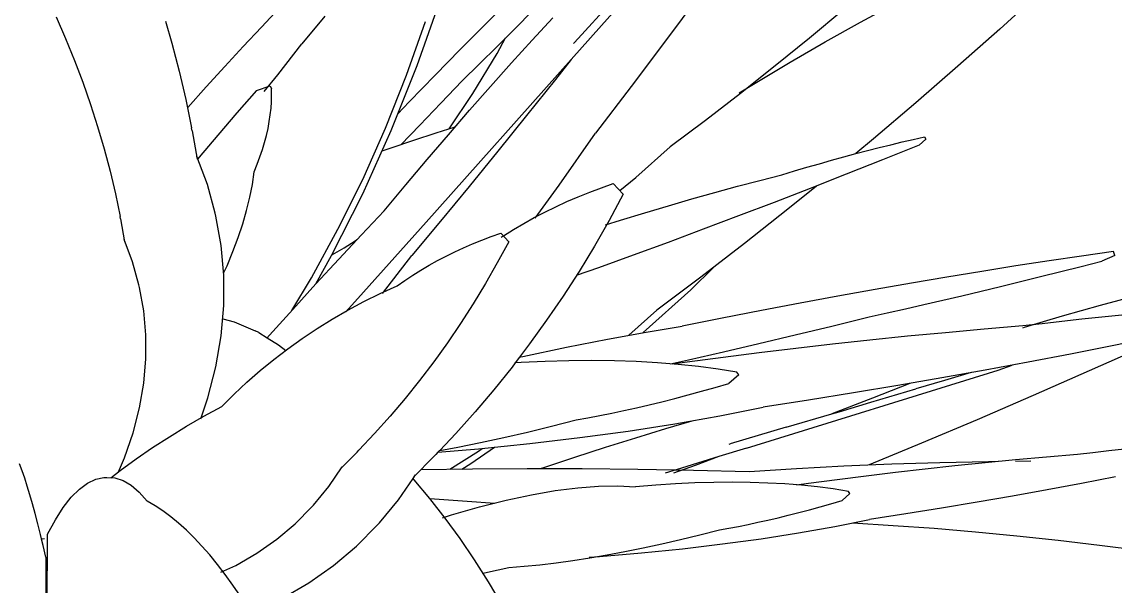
# Model space of a CAD drawing. Header units: metres. Extents: x 244.4 to 340.3, y -4.1 to 64.3.
# Drawn here: x 245.3468 to 245.7401, y 40.8718 to 41.0747 of the extents above; entities that cross this region are included whole.
import ezdxf

# ---------------------------------------------------------------- set-up
doc = ezdxf.new("R2010")
doc.units = ezdxf.units.M
doc.layers.add('Edges', color=7, linetype='Continuous')

msp = doc.modelspace()

# ---------------------------------------------------------------- linework, layer by layer
at = {"layer": 'Edges'}
for p, q in [((245.5514, 41.06897), (245.61429, 41.13984)), ((245.59151, 41.08563), (245.57873, 41.06844)), ((245.71344, 41.08568), (245.69855, 41.07213)), ((245.433, 41.07287), (245.43952, 41.07976)), ((245.48902, 41.05907), (245.49737, 41.08296)), ((245.51322, 41.0736), (245.52166, 41.0819)), ((245.55967, 41.08275), (245.54558, 41.06728)), ((245.64847, 41.07465), (245.66123, 41.08151)), ((245.35917, 41.07649), (245.36258, 41.06872)), ((245.45575, 41.07675), (245.44754, 41.06689)), ((245.52413, 41.07229), (245.53058, 41.07879)), ((245.53039, 41.06817), (245.53779, 41.07621)), ((245.64244, 41.07913), (245.63014, 41.06892)), ((245.39847, 41.07501), (245.40079, 41.06703)), ((245.42644, 41.06585), (245.433, 41.07287)), ((245.48519, 41.05551), (245.49203, 41.07489)), ((245.50449, 41.06483), (245.51322, 41.0736)), ((245.51775, 41.06592), (245.52413, 41.07229)), ((245.63577, 41.06756), (245.64847, 41.07465)), ((245.69855, 41.07213), (245.68354, 41.05878)), ((245.36258, 41.06872), (245.36579, 41.06088)), ((245.51776, 41.06337), (245.52082, 41.06899)), ((245.52294, 41.05995), (245.53039, 41.06817)), ((245.5514, 41.06897), (245.54444, 41.06115)), ((245.57873, 41.06844), (245.56595, 41.05148)), ((245.63014, 41.06892), (245.61775, 41.05887)), ((245.40079, 41.06703), (245.40344, 41.05695)), ((245.41983, 41.05868), (245.42644, 41.06585)), ((245.43886, 41.05574), (245.44754, 41.06689)), ((245.49546, 41.05561), (245.50449, 41.06483)), ((245.51146, 41.05967), (245.51775, 41.06592)), ((245.54529, 41.06696), (245.54558, 41.06728)), ((245.62315, 41.06025), (245.63577, 41.06756)), ((245.36579, 41.06088), (245.36878, 41.053)), ((245.49229, 41.0027), (245.54444, 41.06115)), ((245.50904, 41.04896), (245.51776, 41.06337)), ((245.51543, 41.05154), (245.52294, 41.05995)), ((245.54444, 41.06115), (245.5388, 41.05403)), ((245.61059, 41.05272), (245.62315, 41.06025)), ((245.40344, 41.05695), (245.40581, 41.04682)), ((245.41318, 41.05138), (245.41983, 41.05868)), ((245.47971, 41.03569), (245.48902, 41.05907)), ((245.50525, 41.05356), (245.51146, 41.05967)), ((245.61775, 41.05887), (245.60526, 41.04899)), ((245.68354, 41.05878), (245.66841, 41.04562)), ((245.36878, 41.053), (245.37155, 41.04507)), ((245.434, 41.0497), (245.43886, 41.05574)), ((245.47765, 41.03656), (245.48519, 41.05551)), ((245.48618, 41.04596), (245.49546, 41.05561)), ((245.49756, 41.04553), (245.50525, 41.05356)), ((245.5388, 41.05403), (245.52839, 41.04102)), ((245.60489, 41.04918), (245.61059, 41.05272)), ((245.40648, 41.04393), (245.41318, 41.05138)), ((245.43129, 41.05003), (245.42417, 41.04199)), ((245.43129, 41.05003), (245.43616, 41.05172)), ((245.43616, 41.05172), (245.43662, 41.05061)), ((245.43667, 41.04834), (245.43662, 41.05061)), ((245.43662, 41.04603), (245.43667, 41.04834)), ((245.50051, 41.03622), (245.50904, 41.04896)), ((245.50787, 41.04294), (245.51543, 41.05154)), ((245.56595, 41.05148), (245.55315, 41.03475)), ((245.60526, 41.04899), (245.5927, 41.03927)), ((245.37155, 41.04507), (245.3741, 41.03709)), ((245.40581, 41.04682), (245.4064, 41.04384)), ((245.43646, 41.04368), (245.43662, 41.04603)), ((245.48208, 41.04163), (245.48618, 41.04596)), ((245.48994, 41.03761), (245.49756, 41.04553)), ((245.66841, 41.04562), (245.65316, 41.03267)), ((245.4064, 41.04384), (245.40648, 41.04393)), ((245.4064, 41.04384), (245.40791, 41.03663)), ((245.42417, 41.04199), (245.41729, 41.03401)), ((245.43584, 41.03887), (245.4362, 41.04129)), ((245.4362, 41.04129), (245.43646, 41.04368)), ((245.50026, 41.03416), (245.50787, 41.04294)), ((245.52839, 41.04102), (245.51801, 41.02817)), ((245.3741, 41.03709), (245.37644, 41.02907)), ((245.40811, 41.03557), (245.40791, 41.03663)), ((245.4348, 41.0339), (245.43537, 41.03641)), ((245.43537, 41.03641), (245.43584, 41.03887)), ((245.46943, 41.01809), (245.47765, 41.03656)), ((245.48312, 41.03055), (245.48994, 41.03761)), ((245.50261, 41.03687), (245.49572, 41.03473)), ((245.5927, 41.03927), (245.58005, 41.02973)), ((245.40811, 41.03557), (245.40994, 41.02533)), ((245.41729, 41.03401), (245.41066, 41.02609)), ((245.43413, 41.03137), (245.4348, 41.0339)), ((245.46945, 41.01288), (245.47971, 41.03569)), ((245.49572, 41.03473), (245.4877, 41.03211)), ((245.4926, 41.02521), (245.50026, 41.03416)), ((245.54008, 41.01596), (245.55315, 41.03475)), ((245.65316, 41.03267), (245.64677, 41.02736)), ((245.66343, 41.03154), (245.66747, 41.03247)), ((245.66747, 41.03247), (245.67145, 41.03336)), ((245.66961, 41.03041), (245.67193, 41.03252)), ((245.67145, 41.03336), (245.67193, 41.03252)), ((245.37644, 41.02907), (245.37856, 41.02099)), ((245.43248, 41.02618), (245.43335, 41.02879)), ((245.43335, 41.02879), (245.43413, 41.03137)), ((245.47987, 41.02944), (245.47633, 41.02818)), ((245.4877, 41.03211), (245.47987, 41.02944)), ((245.56765, 41.01872), (245.58005, 41.02973)), ((245.64677, 41.02736), (245.651, 41.02847)), ((245.651, 41.02847), (245.6552, 41.02954)), ((245.6552, 41.02954), (245.65934, 41.03056)), ((245.66961, 41.03041), (245.65644, 41.02512)), ((245.65934, 41.03056), (245.66343, 41.03154)), ((245.41355, 41.01625), (245.40976, 41.02636)), ((245.41066, 41.02609), (245.41011, 41.02542)), ((245.4315, 41.02353), (245.43248, 41.02618)), ((245.48489, 41.01607), (245.4926, 41.02521)), ((245.51801, 41.02817), (245.50768, 41.0155)), ((245.63367, 41.02373), (245.63808, 41.02498)), ((245.63808, 41.02498), (245.64244, 41.02619)), ((245.64244, 41.02619), (245.64677, 41.02736)), ((245.65644, 41.02512), (245.64335, 41.01992)), ((245.37856, 41.02099), (245.38046, 41.01288)), ((245.42975, 41.01628), (245.43042, 41.02085)), ((245.43042, 41.02085), (245.4315, 41.02353)), ((245.62014, 41.01971), (245.6247, 41.0211)), ((245.6247, 41.0211), (245.62921, 41.02244)), ((245.62921, 41.02244), (245.63367, 41.02373)), ((245.46054, 41.00012), (245.46943, 41.01809)), ((245.56192, 41.01403), (245.56765, 41.01872)), ((245.6042, 41.01559), (245.61223, 41.0177)), ((245.61223, 41.0177), (245.62014, 41.01971)), ((245.64335, 41.01992), (245.63035, 41.01482)), ((245.38046, 41.01288), (245.38215, 41.00472)), ((245.41642, 41.00589), (245.41355, 41.01625)), ((245.42884, 41.01163), (245.42975, 41.01628)), ((245.45826, 40.99067), (245.46945, 41.01288)), ((245.47713, 41.00676), (245.48489, 41.01607)), ((245.50768, 41.0155), (245.49739, 41.00302)), ((245.53144, 41.00411), (245.54008, 41.01596)), ((245.54695, 41.01185), (245.55108, 41.01352)), ((245.55108, 41.01352), (245.55527, 41.0151)), ((245.55527, 41.0151), (245.55954, 41.0166)), ((245.56312, 41.01273), (245.55804, 41.0033)), ((245.56312, 41.01273), (245.55954, 41.0166)), ((245.58776, 41.01103), (245.59604, 41.01336)), ((245.59604, 41.01336), (245.6042, 41.01559)), ((245.63035, 41.01482), (245.61744, 41.00982)), ((245.6326, 41.0157), (245.62233, 41.00737)), ((245.42768, 41.00688), (245.42884, 41.01163)), ((245.5389, 41.00826), (245.54289, 41.01009)), ((245.54289, 41.01009), (245.54695, 41.01185)), ((245.57936, 41.00859), (245.58776, 41.01103)), ((245.61744, 41.00982), (245.60462, 41.00492)), ((245.41662, 41.00483), (245.41642, 41.00589)), ((245.41853, 40.99429), (245.41662, 41.00483)), ((245.42628, 41.00205), (245.42768, 41.00688)), ((245.46899, 40.99817), (245.47713, 41.00676)), ((245.53114, 41.00433), (245.53499, 41.00633)), ((245.53499, 41.00633), (245.5389, 41.00826)), ((245.56221, 41.0034), (245.57085, 41.00605)), ((245.57085, 41.00605), (245.57936, 41.00859)), ((245.60462, 41.00492), (245.59189, 41.00012)), ((245.62233, 41.00737), (245.60675, 40.99504)), ((245.3823, 41.00387), (245.38215, 41.00472)), ((245.3823, 41.00387), (245.38377, 40.99567)), ((245.42464, 40.99713), (245.42628, 41.00205)), ((245.49229, 41.0027), (245.46976, 40.97755)), ((245.49739, 41.00302), (245.48714, 40.99071)), ((245.52367, 41.00007), (245.52737, 41.00224)), ((245.52737, 41.00224), (245.53114, 41.00433)), ((245.55804, 41.0033), (245.55274, 40.99405)), ((245.5568, 41.0017), (245.56221, 41.0034)), ((245.42276, 40.99213), (245.42464, 40.99713)), ((245.451, 40.9827), (245.46054, 41.00012)), ((245.4608, 40.9894), (245.46899, 40.99817)), ((245.51228, 40.99622), (245.51564, 40.99749)), ((245.51564, 40.99749), (245.51906, 40.99869)), ((245.52193, 40.99558), (245.51906, 40.99869)), ((245.5192, 40.99726), (245.51993, 40.99774)), ((245.51993, 40.99774), (245.52004, 40.99782)), ((245.52004, 40.99782), (245.52367, 41.00007)), ((245.59189, 41.00012), (245.57926, 40.99542)), ((245.38666, 40.98839), (245.38362, 40.99649)), ((245.41949, 40.98358), (245.41853, 40.99429)), ((245.45859, 40.99101), (245.46276, 40.99348)), ((245.46276, 40.99348), (245.46672, 40.99599)), ((245.46672, 40.99599), (245.46736, 40.99642)), ((245.50253, 40.992), (245.50572, 40.99348)), ((245.50572, 40.99348), (245.50897, 40.99488)), ((245.50897, 40.99488), (245.51228, 40.99622)), ((245.52193, 40.99558), (245.51785, 40.98803)), ((245.55274, 40.99405), (245.54723, 40.98499)), ((245.57926, 40.99542), (245.56672, 40.99082)), ((245.60675, 40.99504), (245.59106, 40.98291)), ((245.42063, 40.98704), (245.42276, 40.99213)), ((245.45255, 40.98046), (245.45826, 40.99067)), ((245.45255, 40.98046), (245.4608, 40.9894)), ((245.45837, 40.99088), (245.45859, 40.99101)), ((245.47654, 40.97709), (245.48714, 40.99071)), ((245.49631, 40.98886), (245.49939, 40.99046)), ((245.49939, 40.99046), (245.50253, 40.992)), ((245.56672, 40.99082), (245.55428, 40.98632)), ((245.72801, 40.99052), (245.71632, 40.98879)), ((245.73941, 40.99213), (245.72801, 40.99052)), ((245.73991, 40.99069), (245.73532, 40.98866)), ((245.73991, 40.99069), (245.73941, 40.99213)), ((245.38896, 40.9801), (245.38666, 40.98839)), ((245.41942, 40.9844), (245.42063, 40.98704)), ((245.48742, 40.98364), (245.49033, 40.98545)), ((245.49033, 40.98545), (245.49329, 40.98719)), ((245.49329, 40.98719), (245.49631, 40.98886)), ((245.51785, 40.98803), (245.51361, 40.98063)), ((245.55428, 40.98632), (245.54625, 40.98346)), ((245.58744, 40.97841), (245.59567, 40.98648)), ((245.70435, 40.98695), (245.69211, 40.985)), ((245.71632, 40.98879), (245.70435, 40.98695)), ((245.72049, 40.98491), (245.72786, 40.98677)), ((245.72786, 40.98677), (245.73532, 40.98866)), ((245.41949, 40.97272), (245.41949, 40.98358)), ((245.44392, 40.97097), (245.451, 40.9827)), ((245.48179, 40.97984), (245.48458, 40.98177)), ((245.48458, 40.98177), (245.48742, 40.98364)), ((245.54723, 40.98499), (245.54152, 40.97611)), ((245.59106, 40.98291), (245.57527, 40.97099)), ((245.67958, 40.98293), (245.66678, 40.98075)), ((245.69211, 40.985), (245.67958, 40.98293)), ((245.69888, 40.97959), (245.70599, 40.98132)), ((245.70599, 40.98132), (245.7132, 40.9831)), ((245.7132, 40.9831), (245.72049, 40.98491)), ((245.38912, 40.97925), (245.38896, 40.9801)), ((245.39065, 40.9708), (245.38912, 40.97925)), ((245.44424, 40.97133), (245.45255, 40.98046)), ((245.46339, 40.97039), (245.46976, 40.97755)), ((245.47576, 40.97707), (245.48179, 40.97984)), ((245.51361, 40.98063), (245.5092, 40.97337)), ((245.57027, 40.96296), (245.58744, 40.97841)), ((245.65371, 40.97846), (245.64037, 40.97605)), ((245.66678, 40.98075), (245.65371, 40.97846)), ((245.68491, 40.97625), (245.69185, 40.9779)), ((245.69185, 40.9779), (245.69888, 40.97959)), ((245.46411, 40.97107), (245.46987, 40.97415)), ((245.46987, 40.97415), (245.47576, 40.97707)), ((245.5092, 40.97337), (245.50462, 40.96625)), ((245.54152, 40.97611), (245.53559, 40.96741)), ((245.62676, 40.97353), (245.61288, 40.9709)), ((245.64037, 40.97605), (245.62676, 40.97353)), ((245.6713, 40.97307), (245.67806, 40.97463)), ((245.67806, 40.97463), (245.68491, 40.97625)), ((245.73475, 40.9728), (245.74818, 40.97645)), ((245.39142, 40.96222), (245.39065, 40.9708)), ((245.41853, 40.96175), (245.41949, 40.97272)), ((245.43589, 40.96204), (245.44424, 40.97133)), ((245.4585, 40.96783), (245.46388, 40.97094)), ((245.46388, 40.97094), (245.46411, 40.97107)), ((245.56516, 40.96203), (245.57527, 40.97099)), ((245.61288, 40.9709), (245.59874, 40.96816)), ((245.6516, 40.96861), (245.65807, 40.97005)), ((245.65807, 40.97005), (245.66464, 40.97154)), ((245.66464, 40.97154), (245.6713, 40.97307)), ((245.72117, 40.96895), (245.73475, 40.9728)), ((245.41907, 40.96792), (245.42316, 40.96682)), ((245.42316, 40.96682), (245.43076, 40.96357)), ((245.45302, 40.96444), (245.4585, 40.96783)), ((245.50462, 40.96625), (245.49988, 40.95928)), ((245.53559, 40.96741), (245.52947, 40.95889)), ((245.59874, 40.96816), (245.58435, 40.96531)), ((245.63818, 40.96534), (245.6516, 40.96861)), ((245.70686, 40.96547), (245.71386, 40.9663)), ((245.70744, 40.96489), (245.72117, 40.96895)), ((245.71386, 40.9663), (245.72092, 40.9671)), ((245.72092, 40.9671), (245.72804, 40.96787)), ((245.72804, 40.96787), (245.73522, 40.96861)), ((245.73522, 40.96861), (245.74245, 40.96932)), ((245.39142, 40.95353), (245.39142, 40.96222)), ((245.41662, 40.95068), (245.41853, 40.96175)), ((245.43209, 40.96297), (245.43076, 40.96357)), ((245.43209, 40.96297), (245.43509, 40.96114)), ((245.43496, 40.961), (245.43589, 40.96204)), ((245.44768, 40.96089), (245.45302, 40.96444)), ((245.55751, 40.96063), (245.5714, 40.96317)), ((245.5714, 40.96317), (245.58435, 40.96531)), ((245.61196, 40.95908), (245.62496, 40.96216)), ((245.62496, 40.96216), (245.63818, 40.96534)), ((245.65186, 40.96038), (245.66542, 40.96176)), ((245.66542, 40.96176), (245.6791, 40.96306)), ((245.6791, 40.96306), (245.69292, 40.9643)), ((245.69292, 40.9643), (245.70686, 40.96547)), ((245.70681, 40.9647), (245.70744, 40.96489)), ((245.43509, 40.96114), (245.43919, 40.95863)), ((245.43919, 40.95863), (245.44179, 40.9565)), ((245.44249, 40.95719), (245.44768, 40.96089)), ((245.49988, 40.95928), (245.49497, 40.95246)), ((245.52947, 40.95889), (245.52585, 40.95414)), ((245.527, 40.95439), (245.5427, 40.9577)), ((245.5427, 40.9577), (245.55751, 40.96063)), ((245.59917, 40.9561), (245.61196, 40.95908)), ((245.62516, 40.95742), (245.63844, 40.95893)), ((245.63844, 40.95893), (245.65186, 40.96038)), ((245.73904, 40.95827), (245.72399, 40.95527)), ((245.75105, 40.95819), (245.73074, 40.94916)), ((245.75391, 40.96133), (245.73904, 40.95827)), ((245.43744, 40.95333), (245.44249, 40.95719)), ((245.52585, 40.95414), (245.52427, 40.95206)), ((245.52565, 40.95409), (245.527, 40.95439)), ((245.58618, 40.95247), (245.59903, 40.95419)), ((245.58661, 40.95322), (245.59917, 40.9561)), ((245.59903, 40.95419), (245.61202, 40.95584)), ((245.61202, 40.95584), (245.62516, 40.95742)), ((245.72399, 40.95527), (245.70874, 40.95233)), ((245.39065, 40.94474), (245.39142, 40.95353)), ((245.41376, 40.93953), (245.41662, 40.95068)), ((245.43253, 40.94932), (245.43744, 40.95333)), ((245.49497, 40.95246), (245.4899, 40.94579)), ((245.52314, 40.95057), (245.5166, 40.94243)), ((245.52427, 40.95206), (245.52314, 40.95057)), ((245.5264, 40.95219), (245.52409, 40.95205)), ((245.53509, 40.95259), (245.5264, 40.95219)), ((245.54359, 40.95283), (245.53509, 40.95259)), ((245.55187, 40.9529), (245.54359, 40.95283)), ((245.55996, 40.9528), (245.55187, 40.9529)), ((245.56783, 40.95255), (245.55996, 40.9528)), ((245.5755, 40.95212), (245.56783, 40.95255)), ((245.58295, 40.95154), (245.5755, 40.95212)), ((245.58013, 40.95176), (245.58661, 40.95322)), ((245.58077, 40.95171), (245.58618, 40.95247)), ((245.5902, 40.95079), (245.58295, 40.95154)), ((245.59723, 40.94987), (245.5902, 40.95079)), ((245.60405, 40.94879), (245.59723, 40.94987)), ((245.70874, 40.95233), (245.6933, 40.94946)), ((245.69801, 40.94948), (245.70302, 40.95122)), ((245.70301, 40.95127), (245.70302, 40.95122)), ((245.42778, 40.94516), (245.43253, 40.94932)), ((245.60473, 40.94779), (245.60117, 40.94469)), ((245.60473, 40.94779), (245.60405, 40.94879)), ((245.60751, 40.92144), (245.69801, 40.94948)), ((245.67769, 40.94666), (245.66189, 40.94393)), ((245.6933, 40.94946), (245.67769, 40.94666)), ((245.68831, 40.94857), (245.67873, 40.94577)), ((245.73074, 40.94916), (245.71053, 40.94031)), ((245.38912, 40.93587), (245.39065, 40.94474)), ((245.42317, 40.94084), (245.42778, 40.94516)), ((245.4899, 40.94579), (245.48467, 40.93928)), ((245.5166, 40.94243), (245.50987, 40.93448)), ((245.59132, 40.94186), (245.59621, 40.94324)), ((245.59621, 40.94324), (245.60117, 40.94469)), ((245.66189, 40.94393), (245.64591, 40.94126)), ((245.65213, 40.93791), (245.66842, 40.94274)), ((245.66618, 40.94467), (245.65278, 40.93941)), ((245.67873, 40.94577), (245.66842, 40.94274)), ((245.41131, 40.93233), (245.41376, 40.93953)), ((245.41871, 40.93638), (245.42317, 40.94084)), ((245.48467, 40.93928), (245.47927, 40.93291)), ((245.57243, 40.93697), (245.57705, 40.93809)), ((245.57705, 40.93809), (245.58174, 40.93929)), ((245.58174, 40.93929), (245.58649, 40.94054)), ((245.58649, 40.94054), (245.59132, 40.94186)), ((245.62976, 40.93866), (245.61343, 40.93612)), ((245.64591, 40.94126), (245.62976, 40.93866)), ((245.65278, 40.93941), (245.63822, 40.93377)), ((245.71053, 40.94031), (245.6904, 40.93165)), ((245.38683, 40.92694), (245.38912, 40.93587)), ((245.41231, 40.93291), (245.41871, 40.93638)), ((245.50987, 40.93448), (245.50293, 40.92672)), ((245.559, 40.93397), (245.5634, 40.9349)), ((245.5634, 40.9349), (245.56788, 40.9359)), ((245.56788, 40.9359), (245.57243, 40.93697)), ((245.59789, 40.93304), (245.61343, 40.93612)), ((245.63822, 40.93377), (245.64074, 40.93451)), ((245.64074, 40.93451), (245.65213, 40.93791)), ((245.40604, 40.92928), (245.41231, 40.93291)), ((245.4112, 40.93199), (245.41131, 40.93233)), ((245.47927, 40.93291), (245.47371, 40.9267)), ((245.53738, 40.9293), (245.54622, 40.93155)), ((245.54622, 40.93155), (245.55041, 40.93229)), ((245.55041, 40.93229), (245.55467, 40.9331)), ((245.55467, 40.9331), (245.559, 40.93397)), ((245.56489, 40.92757), (245.5817, 40.93018)), ((245.57849, 40.92846), (245.58793, 40.93128)), ((245.5817, 40.93018), (245.59789, 40.93304)), ((245.62172, 40.92894), (245.63822, 40.93377)), ((245.6904, 40.93165), (245.67037, 40.92318)), ((245.38378, 40.91796), (245.38683, 40.92694)), ((245.3999, 40.92552), (245.40604, 40.92928)), ((245.47371, 40.9267), (245.468, 40.92064)), ((245.50293, 40.92672), (245.49713, 40.92058)), ((245.52018, 40.92524), (245.5287, 40.92719)), ((245.5287, 40.92719), (245.53738, 40.9293)), ((245.5475, 40.92519), (245.56489, 40.92757)), ((245.56771, 40.92516), (245.57849, 40.92846)), ((245.62172, 40.92894), (245.60165, 40.923)), ((245.39388, 40.92161), (245.3999, 40.92552)), ((245.50367, 40.9218), (245.51184, 40.92344)), ((245.51112, 40.92118), (245.52957, 40.92306)), ((245.51184, 40.92344), (245.52018, 40.92524)), ((245.52957, 40.92306), (245.5475, 40.92519)), ((245.55679, 40.92172), (245.56771, 40.92516)), ((245.60123, 40.92288), (245.60165, 40.923)), ((245.67037, 40.92318), (245.65159, 40.91538)), ((245.388, 40.91755), (245.39388, 40.92161)), ((245.46739, 40.92002), (245.46151, 40.91412)), ((245.46739, 40.92002), (245.468, 40.92064)), ((245.49504, 40.91839), (245.4877, 40.91102)), ((245.49504, 40.91839), (245.49579, 40.91916)), ((245.49649, 40.91993), (245.49579, 40.91916)), ((245.49649, 40.91993), (245.51112, 40.92118)), ((245.4971, 40.92057), (245.49649, 40.91993)), ((245.4971, 40.92057), (245.49713, 40.92058)), ((245.49713, 40.92058), (245.50367, 40.9218)), ((245.50075, 40.91384), (245.51103, 40.92038)), ((245.50835, 40.91591), (245.51684, 40.92177)), ((245.51103, 40.92038), (245.51237, 40.92131)), ((245.54573, 40.91816), (245.55679, 40.92172)), ((245.5975, 40.91835), (245.58222, 40.91365)), ((245.5975, 40.91835), (245.58899, 40.91519)), ((245.60751, 40.92144), (245.5975, 40.91835)), ((245.71532, 40.91828), (245.72648, 40.91922)), ((245.72648, 40.91922), (245.73209, 40.91988)), ((245.73209, 40.91988), (245.73775, 40.92052)), ((245.73775, 40.92052), (245.74345, 40.92113)), ((245.3469, 40.91327), (245.34595, 40.91578)), ((245.38163, 40.91288), (245.38378, 40.91796)), ((245.38225, 40.91336), (245.388, 40.91755)), ((245.45721, 40.90757), (245.4621, 40.91471)), ((245.50514, 40.9139), (245.50835, 40.91591)), ((245.53341, 40.91408), (245.53453, 40.91446)), ((245.53453, 40.91446), (245.54573, 40.91816)), ((245.58899, 40.91519), (245.58127, 40.91236)), ((245.62541, 40.91411), (245.64249, 40.915)), ((245.64249, 40.915), (245.65971, 40.91572)), ((245.65971, 40.91572), (245.67705, 40.91627)), ((245.67168, 40.91398), (245.68243, 40.91513)), ((245.67705, 40.91627), (245.69452, 40.91665)), ((245.68243, 40.91513), (245.69329, 40.91624)), ((245.69329, 40.91624), (245.70425, 40.91729)), ((245.69452, 40.91665), (245.698, 40.91669)), ((245.70422, 40.91676), (245.70979, 40.91683)), ((245.70425, 40.91729), (245.71532, 40.91828)), ((245.34785, 40.91058), (245.3469, 40.91327)), ((245.3488, 40.90769), (245.34785, 40.91058)), ((245.37342, 40.91024), (245.37636, 40.91086)), ((245.37636, 40.91086), (245.37735, 40.91085)), ((245.37735, 40.91085), (245.38029, 40.91069)), ((245.37884, 40.91072), (245.38225, 40.91336)), ((245.38029, 40.91069), (245.38322, 40.90975)), ((245.48233, 40.90285), (245.48754, 40.91045)), ((245.48794, 40.91001), (245.48741, 40.9106)), ((245.48754, 40.91045), (245.48843, 40.91176)), ((245.49035, 40.91368), (245.50888, 40.91396)), ((245.50888, 40.91396), (245.5286, 40.91409)), ((245.5286, 40.91409), (245.54842, 40.91407)), ((245.54842, 40.91407), (245.56834, 40.91388)), ((245.56834, 40.91388), (245.58835, 40.91354)), ((245.58222, 40.91365), (245.57819, 40.91241)), ((245.58835, 40.91354), (245.60846, 40.91304)), ((245.60846, 40.91304), (245.62541, 40.91411)), ((245.64011, 40.91017), (245.65052, 40.9115)), ((245.65052, 40.9115), (245.66104, 40.91276)), ((245.66104, 40.91276), (245.67168, 40.91398)), ((245.7402, 40.91104), (245.72799, 40.90869)), ((245.34975, 40.90461), (245.3488, 40.90769)), ((245.36463, 40.90376), (245.36755, 40.90669)), ((245.36755, 40.90669), (245.37048, 40.90885)), ((245.37048, 40.90885), (245.37342, 40.91024)), ((245.38322, 40.90975), (245.38614, 40.90804)), ((245.38614, 40.90804), (245.38904, 40.90556)), ((245.45173, 40.90093), (245.45721, 40.90757)), ((245.4936, 40.90326), (245.48794, 40.91001)), ((245.53871, 40.90612), (245.54675, 40.90716)), ((245.54675, 40.90716), (245.55424, 40.90775)), ((245.55424, 40.90775), (245.56117, 40.90788)), ((245.56117, 40.90788), (245.56752, 40.90754)), ((245.57481, 40.90813), (245.56752, 40.90754)), ((245.58193, 40.90858), (245.57481, 40.90813)), ((245.5889, 40.9089), (245.58193, 40.90858)), ((245.5957, 40.90909), (245.5889, 40.9089)), ((245.60234, 40.90914), (245.5957, 40.90909)), ((245.60881, 40.90907), (245.60234, 40.90914)), ((245.61512, 40.90886), (245.60881, 40.90907)), ((245.62126, 40.90852), (245.61512, 40.90886)), ((245.62724, 40.90805), (245.62126, 40.90852)), ((245.62549, 40.90819), (245.62982, 40.9088)), ((245.63304, 40.90745), (245.62724, 40.90805)), ((245.62982, 40.9088), (245.64011, 40.91017)), ((245.63867, 40.90672), (245.63304, 40.90745)), ((245.64414, 40.90585), (245.63867, 40.90672)), ((245.72799, 40.90869), (245.71563, 40.90639)), ((245.35069, 40.90134), (245.34975, 40.90461)), ((245.36174, 40.90007), (245.36463, 40.90376)), ((245.38904, 40.90556), (245.39191, 40.90231)), ((245.47549, 40.89456), (245.48233, 40.90285)), ((245.4936, 40.90326), (245.50698, 40.9024)), ((245.49911, 40.89621), (245.4936, 40.90326)), ((245.51147, 40.90026), (245.52105, 40.90266)), ((245.52105, 40.90266), (245.53014, 40.90461)), ((245.53014, 40.90461), (245.53871, 40.90612)), ((245.64468, 40.90505), (245.64183, 40.90256)), ((245.64468, 40.90505), (245.64414, 40.90585)), ((245.70312, 40.90415), (245.69046, 40.90196)), ((245.71563, 40.90639), (245.70312, 40.90415)), ((245.35164, 40.89788), (245.35069, 40.90134)), ((245.35888, 40.89562), (245.36174, 40.90007)), ((245.39474, 40.90067), (245.39191, 40.90231)), ((245.39757, 40.89881), (245.39474, 40.90067)), ((245.40039, 40.89673), (245.39757, 40.89881)), ((245.44509, 40.89421), (245.45113, 40.90031)), ((245.45113, 40.90031), (245.45173, 40.90093)), ((245.5014, 40.89741), (245.51147, 40.90026)), ((245.50698, 40.9024), (245.51698, 40.90164)), ((245.62626, 40.89824), (245.63007, 40.89924)), ((245.63007, 40.89924), (245.63394, 40.9003)), ((245.63394, 40.9003), (245.63785, 40.90141)), ((245.63785, 40.90141), (245.64183, 40.90256)), ((245.67766, 40.89982), (245.66473, 40.89773)), ((245.69046, 40.90196), (245.67766, 40.89982)), ((245.35259, 40.89423), (245.35164, 40.89788)), ((245.35605, 40.89042), (245.35888, 40.89562)), ((245.40321, 40.89442), (245.40039, 40.89673)), ((245.4981, 40.89637), (245.49848, 40.89649)), ((245.49881, 40.8966), (245.5014, 40.89741)), ((245.50446, 40.88887), (245.49911, 40.89621)), ((245.60805, 40.89398), (245.61157, 40.89473)), ((245.61157, 40.89473), (245.61516, 40.89553)), ((245.61516, 40.89553), (245.6188, 40.89638)), ((245.6188, 40.89638), (245.6225, 40.89728)), ((245.6225, 40.89728), (245.62626, 40.89824)), ((245.6392, 40.89323), (245.65165, 40.8957)), ((245.66473, 40.89773), (245.65165, 40.8957)), ((245.35354, 40.8904), (245.35259, 40.89423)), ((245.40602, 40.8919), (245.40321, 40.89442)), ((245.40882, 40.88916), (245.40602, 40.8919)), ((245.4385, 40.88867), (245.44509, 40.89421)), ((245.46719, 40.88617), (245.47473, 40.89379)), ((245.47473, 40.89379), (245.47549, 40.89456)), ((245.59073, 40.89024), (245.59781, 40.89205)), ((245.59781, 40.89205), (245.60117, 40.89264)), ((245.60117, 40.89264), (245.60458, 40.89328)), ((245.60458, 40.89328), (245.60805, 40.89398)), ((245.61277, 40.88885), (245.62623, 40.89095)), ((245.62623, 40.89095), (245.6392, 40.89323)), ((245.64571, 40.89453), (245.66027, 40.89364)), ((245.66027, 40.89364), (245.67501, 40.89257)), ((245.67501, 40.89257), (245.6898, 40.89132)), ((245.6898, 40.89132), (245.70465, 40.88991)), ((245.35392, 40.88876), (245.35354, 40.8904)), ((245.35392, 40.88876), (245.35493, 40.8889)), ((245.35394, 40.88868), (245.35392, 40.88876)), ((245.35394, 40.88868), (245.35404, 40.88878)), ((245.35448, 40.88638), (245.35394, 40.88868)), ((245.35589, 40.86388), (245.35605, 40.89042)), ((245.41162, 40.8862), (245.40882, 40.88916)), ((245.43138, 40.88368), (245.4385, 40.88867)), ((245.50965, 40.88122), (245.50446, 40.88887)), ((245.57027, 40.88555), (245.57696, 40.88699)), ((245.57696, 40.88699), (245.58377, 40.88855)), ((245.58377, 40.88855), (245.59073, 40.89024)), ((245.58447, 40.88524), (245.59884, 40.88695)), ((245.59884, 40.88695), (245.61277, 40.88885)), ((245.70465, 40.88991), (245.71955, 40.88832)), ((245.71955, 40.88832), (245.73448, 40.88656)), ((245.35543, 40.88217), (245.35448, 40.88638)), ((245.4144, 40.88302), (245.41162, 40.8862)), ((245.41718, 40.87962), (245.4144, 40.88302)), ((245.42374, 40.87926), (245.43138, 40.88368)), ((245.45897, 40.87925), (245.46719, 40.88617)), ((245.55107, 40.88197), (245.55733, 40.88304)), ((245.55455, 40.88244), (245.5697, 40.88374)), ((245.55733, 40.88304), (245.56373, 40.88423)), ((245.56373, 40.88423), (245.57027, 40.88555)), ((245.5697, 40.88374), (245.58447, 40.88524)), ((245.73448, 40.88656), (245.74946, 40.88463)), ((245.35543, 40.88217), (245.3554, 40.85619)), ((245.41995, 40.87601), (245.41718, 40.87962)), ((245.4184, 40.87675), (245.42374, 40.87926)), ((245.45008, 40.87302), (245.45897, 40.87925)), ((245.51469, 40.87328), (245.50965, 40.88122)), ((245.52747, 40.87893), (245.53315, 40.8795)), ((245.53315, 40.8795), (245.53898, 40.8802)), ((245.53898, 40.8802), (245.54495, 40.88102)), ((245.54495, 40.88102), (245.55107, 40.88197)), ((245.55092, 40.88218), (245.55455, 40.88244)), ((245.35542, 40.87875), (245.35598, 40.87816)), ((245.42271, 40.87218), (245.41995, 40.87601)), ((245.51271, 40.8764), (245.51436, 40.87676)), ((245.51436, 40.87676), (245.52195, 40.87848)), ((245.52195, 40.87848), (245.52747, 40.87893)), ((245.42546, 40.86813), (245.42271, 40.87218)), ((245.44054, 40.86751), (245.45008, 40.87302)), ((245.51957, 40.86504), (245.51469, 40.87328))]:
    msp.add_line(p, q, dxfattribs=at)

doc.saveas('drawing.dxf')
